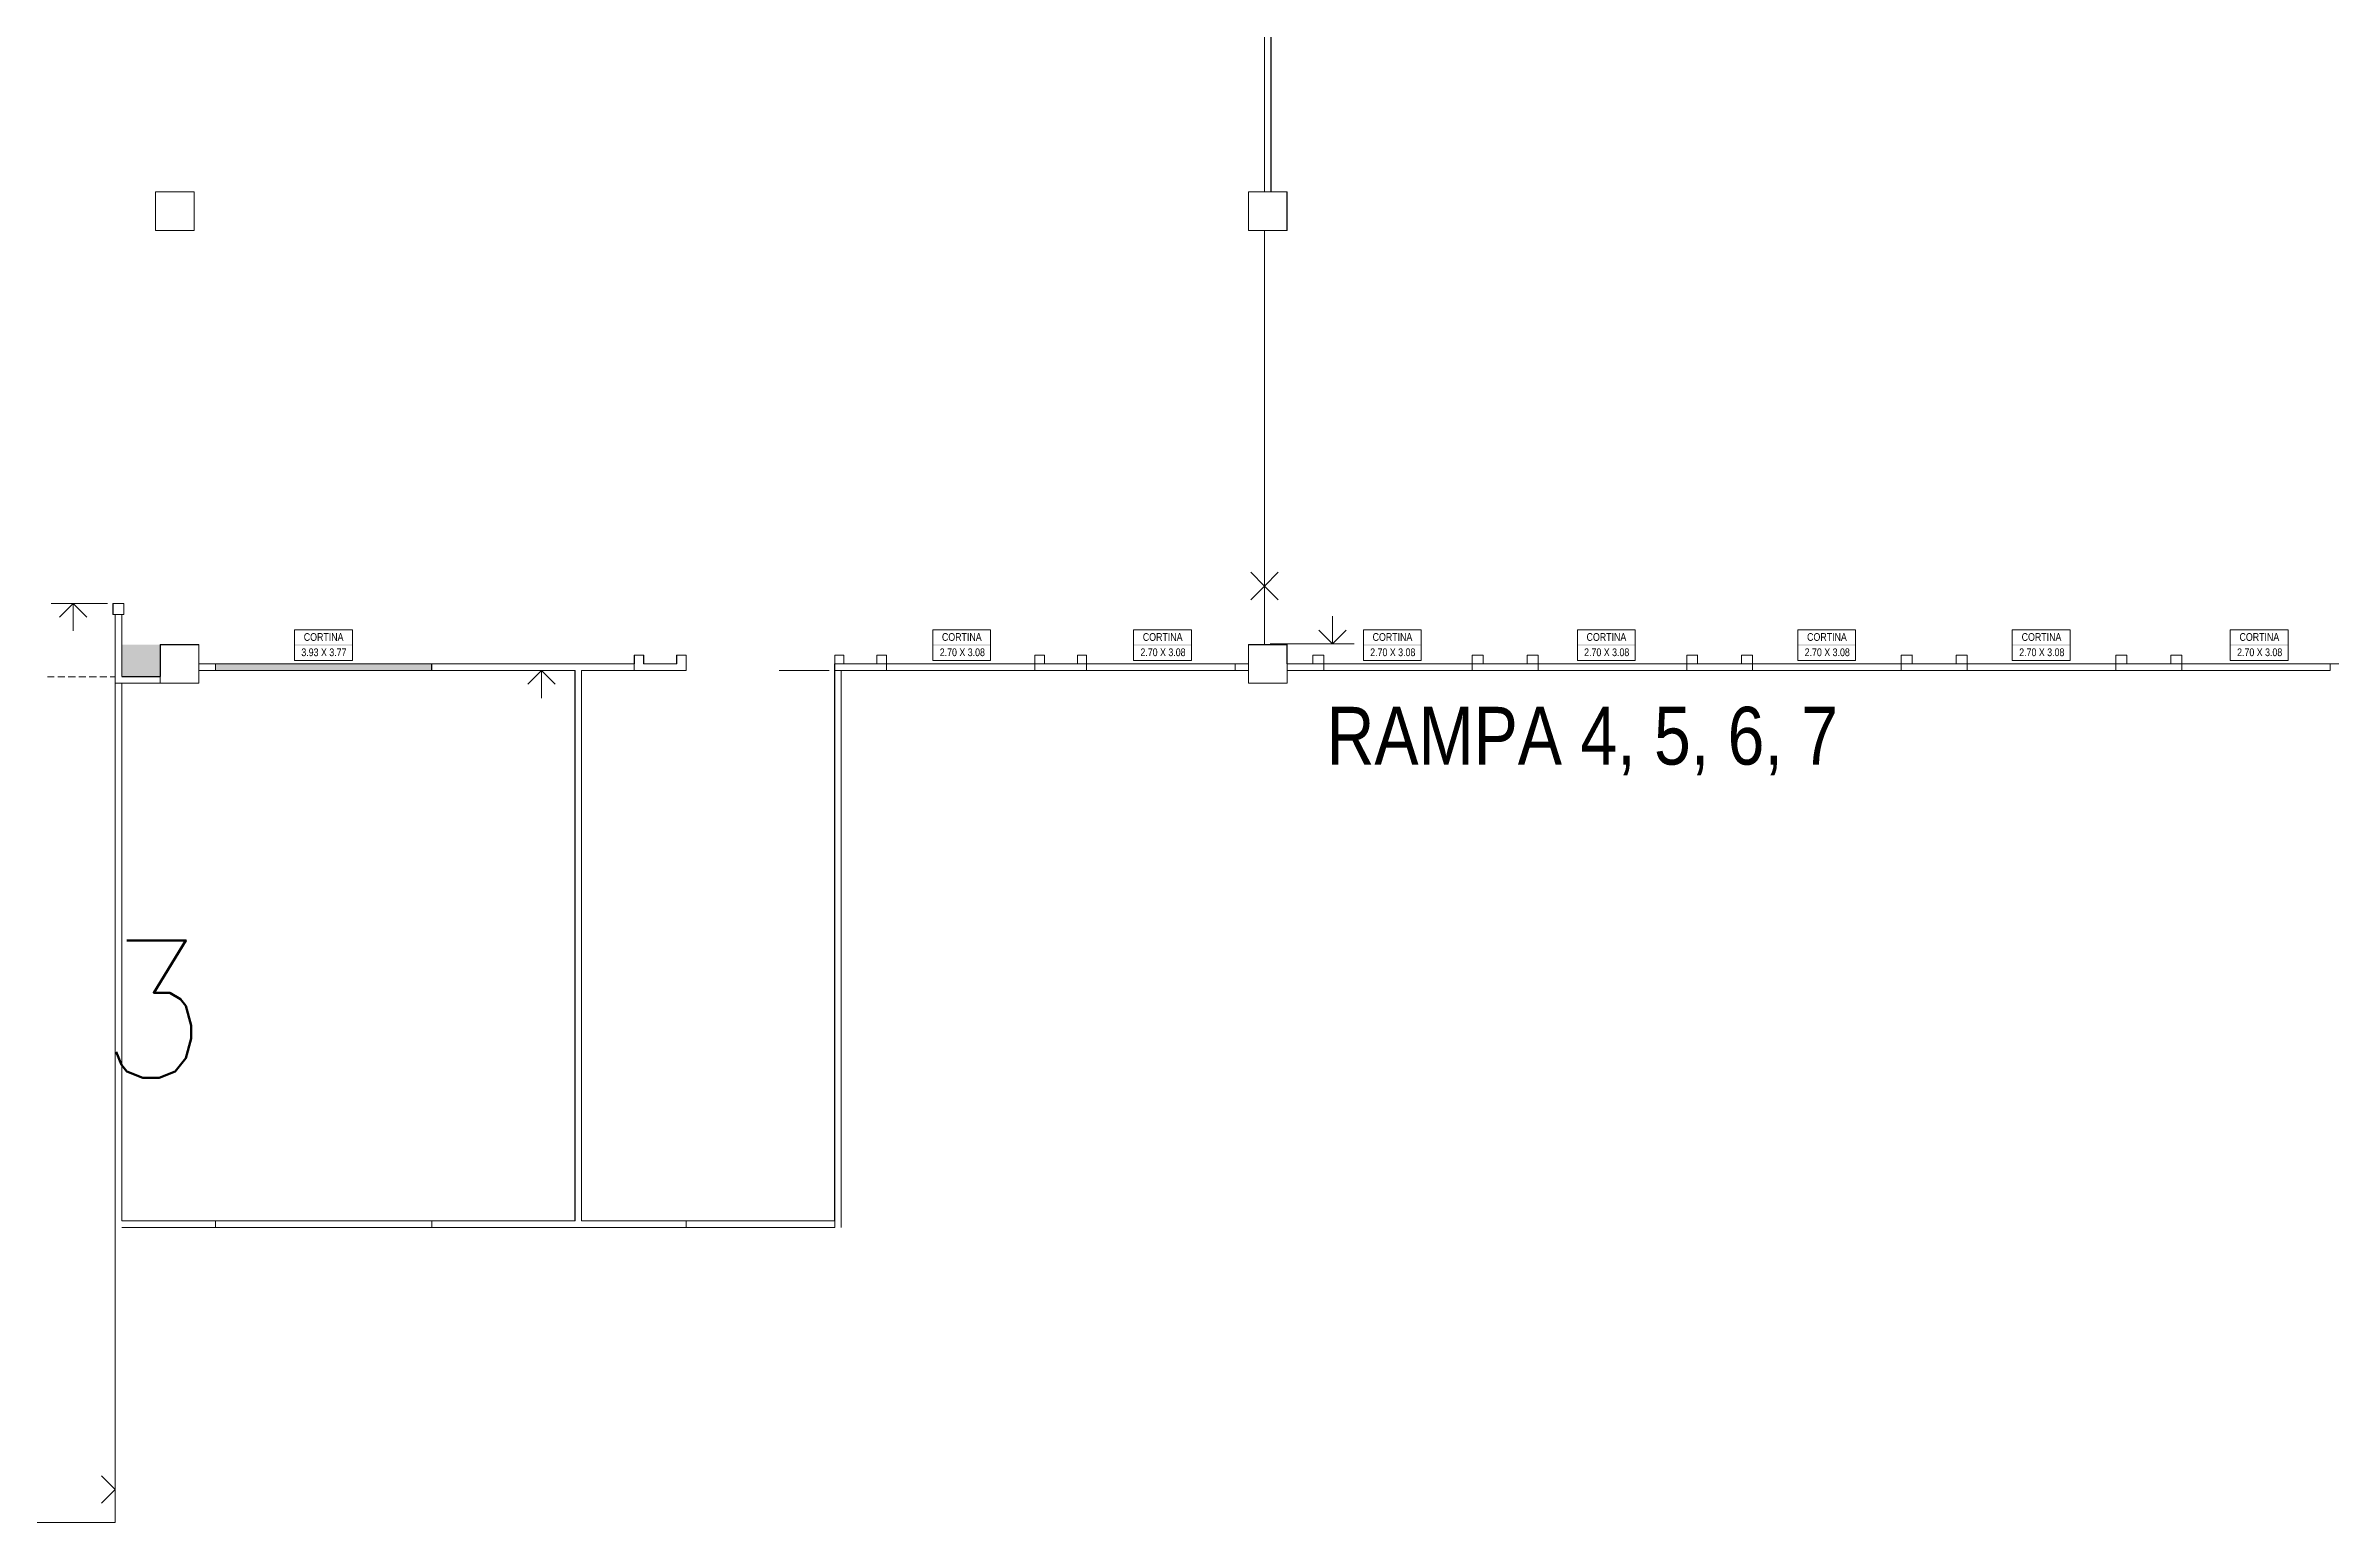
# Model space of a CAD drawing. Header units: millimetres. Extents: x -1039 to -616, y 378 to 719.
# Drawn here: x -839.52 to -792.42, y 403.25 to 433.69 of the extents above; entities that cross this region are included whole.
import ezdxf

# ---------------------------------------------------------------- set-up
doc = ezdxf.new("R2010")
doc.units = ezdxf.units.MM
doc.layers.get('0').update_dxf_attribs({"linetype": 'CONTINUOUS'})
for name, color, linetype, true_color in [('PDF_0', 8, 'CONTINUOUS', 0x767676), ('PDF_P-Cotas', 8, 'CONTINUOUS', 0x767676), ('PDF_P-Hatch TODO', 252, 'CONTINUOUS', 0x989898), ('PDF_P-Proyeccion', 252, 'CONTINUOUS', 0x989898)]:
    doc.layers.add(name, color=color, linetype=linetype, true_color=true_color)
for name, color, linetype in [('PDF_P-Carpinteria ALUM', 7, 'CONTINUOUS'), ('PDF_P-Columnas concreto', 7, 'CONTINUOUS'), ('PDF_P-Muros Acabados', 7, 'CONTINUOUS'), ('PDF_P-Texto', 7, 'CONTINUOUS'), ('PDF_Texto', 7, 'CONTINUOUS')]:
    doc.layers.add(name, color=color, linetype=linetype)
doc.styles.add('PDF Arial Narrow', font='PDF Arial Narrow')
doc.styles.get("Standard").update_dxf_attribs({"font": 'STANDARD'})

msp = doc.modelspace()

# ---------------------------------------------------------------- linework, layer by layer
at = {"layer": 'PDF_0', "lineweight": 0}
for points in [[(-814.677, 422.841), (-814.394, 422.554), (-814.677, 422.271)], [(-814.112, 422.271), (-814.394, 422.554), (-814.112, 422.841)], [(-839.235, 421.911), (-838.953, 422.194), (-838.67, 421.911)], [(-838.953, 422.194), (-838.953, 421.628)], [(-812.712, 421.646), (-812.995, 421.364), (-813.277, 421.646)], [(-812.995, 421.364), (-812.995, 421.934)], [(-829.578, 420.529), (-829.295, 420.812), (-829.013, 420.529)], [(-829.295, 420.812), (-829.295, 420.242)], [(-838.369, 404.21), (-838.086, 403.928), (-838.369, 403.645)]]:
    msp.add_lwpolyline(points, dxfattribs=at)
at = {"layer": 'PDF_P-Carpinteria ALUM', "lineweight": 5}
for points in [[(-836.021, 420.949), (-831.561, 420.949), (-831.561, 420.812), (-836.021, 420.812)], [(-822.187, 420.949), (-819.127, 420.949), (-819.127, 420.812), (-822.187, 420.812)], [(-818.06, 420.949), (-814.996, 420.949), (-814.996, 420.812), (-818.06, 420.812)], [(-813.172, 420.949), (-810.113, 420.949), (-810.113, 420.812), (-813.172, 420.812)], [(-808.754, 420.949), (-805.69, 420.949), (-805.69, 420.812), (-808.754, 420.812)], [(-804.331, 420.949), (-801.267, 420.949), (-801.267, 420.812), (-804.331, 420.812)], [(-799.908, 420.949), (-796.844, 420.949), (-796.844, 420.812), (-799.908, 420.812)], [(-795.485, 420.949), (-792.426, 420.949), (-792.426, 420.812), (-795.485, 420.812)], [(-836.021, 409.468), (-831.561, 409.468), (-831.561, 409.331), (-836.021, 409.331)], [(-826.318, 409.468), (-823.254, 409.468), (-823.254, 409.331), (-826.318, 409.331)]]:
    msp.add_lwpolyline(points, close=True, dxfattribs=at)
at = {"layer": 'PDF_P-Columnas concreto', "lineweight": 5}
for points in [[(-836.459, 429.886), (-837.252, 429.886), (-837.252, 430.679), (-836.459, 430.679)], [(-813.929, 429.886), (-814.723, 429.886), (-814.723, 430.679), (-813.929, 430.679)], [(-836.363, 420.552), (-837.156, 420.552), (-837.156, 421.345), (-836.363, 421.345)], [(-813.929, 420.552), (-814.723, 420.552), (-814.723, 421.345), (-813.929, 421.345)]]:
    msp.add_lwpolyline(points, close=True, dxfattribs=at)
at = {"layer": 'PDF_P-Cotas', "lineweight": 0}
msp.add_lwpolyline([(-814.394, 423.01), (-814.394, 421.478)], close=True, dxfattribs=at)
for points in [[(-838.246, 422.194), (-839.404, 422.194)], [(-814.28, 421.364), (-812.543, 421.364)], [(-828.721, 420.812), (-829.751, 420.812)], [(-823.368, 420.812), (-824.398, 420.812)], [(-837.95, 409.582), (-837.95, 410.981)], [(-828.607, 409.582), (-828.607, 410.981)], [(-828.475, 409.582), (-828.475, 410.981)], [(-823.254, 409.582), (-823.254, 410.981)], [(-828.721, 409.468), (-829.751, 409.468)], [(-823.368, 409.468), (-824.398, 409.468)], [(-838.086, 403.362), (-838.086, 404.379)]]:
    msp.add_lwpolyline(points, dxfattribs=at)
at = {"layer": 'PDF_P-Hatch TODO', "lineweight": 0}
for points in [[(-848.364, 403.25), (-838.084, 403.25), (-838.084, 421.968), (-838.13, 421.968), (-838.13, 422.196), (-837.904, 422.196), (-837.904, 421.968), (-837.95, 421.968), (-837.95, 420.687), (-837.154, 420.687), (-837.154, 421.343), (-836.36, 421.343), (-836.36, 420.947), (-836.021, 420.947), (-836.021, 420.81), (-836.36, 420.81), (-836.36, 420.55), (-837.95, 420.55), (-837.95, 409.465), (-828.609, 409.465), (-828.609, 420.81), (-831.564, 420.81), (-831.564, 420.947), (-827.383, 420.947), (-827.383, 421.129), (-827.191, 421.129), (-827.191, 420.947), (-826.512, 420.947), (-826.512, 421.129), (-826.318, 421.129), (-826.318, 420.81), (-828.472, 420.81), (-828.472, 409.465), (-823.256, 409.465), (-823.256, 420.947), (-814.725, 420.947), (-814.725, 421.343), (-814.397, 421.343), (-814.397, 429.883), (-814.725, 429.883), (-814.725, 430.679), (-814.397, 430.679), (-814.397, 441.059)], [(-814.26, 441.059), (-814.26, 430.679), (-813.932, 430.679), (-813.932, 429.883), (-814.397, 429.883), (-814.397, 421.343), (-813.932, 421.343), (-813.932, 420.947), (-791.813, 420.947), (-791.813, 421.343), (-791.181, 421.343), (-791.288, 429.883), (-791.913, 429.883), (-791.913, 430.679), (-791.252, 430.679), (-791.252, 441.059)]]:
    msp.add_lwpolyline(points, dxfattribs=at)
at = {"layer": 'PDF_P-Hatch TODO', "color": 212, "true_color": 0xdd00dd}
for points in [[(-837.156, 421.345), (-837.95, 421.345), (-837.156, 420.684)], [(-837.95, 421.345), (-837.156, 420.684), (-837.95, 420.684)], [(-831.561, 420.949), (-836.021, 420.949), (-831.561, 420.812)], [(-836.021, 420.949), (-831.561, 420.812), (-836.021, 420.812)]]:
    msp.add_solid(points, dxfattribs=at)
at = {"layer": 'PDF_P-Muros Acabados', "lineweight": 5}
for points in [[(-814.394, 487.442), (-814.394, 430.679)], [(-814.258, 487.442), (-814.258, 430.679)], [(-813.929, 420.949), (-813.4, 420.949), (-813.4, 421.127), (-813.172, 421.127), (-813.172, 420.812), (-813.929, 420.812)], [(-805.467, 421.127), (-805.467, 420.949), (-804.559, 420.949), (-804.559, 421.127), (-804.331, 421.127), (-804.331, 420.812), (-805.69, 420.812), (-805.69, 421.127), (-805.462, 421.127)], [(-801.044, 421.127), (-801.044, 420.949), (-800.136, 420.949), (-800.136, 421.127), (-799.908, 421.127), (-799.908, 420.812), (-801.267, 420.812), (-801.267, 421.127), (-801.039, 421.127)], [(-837.156, 420.684), (-837.95, 420.684)], [(-836.363, 420.949), (-836.021, 420.949), (-836.021, 420.812), (-836.363, 420.812)], [(-827.385, 420.812), (-828.475, 420.812), (-828.475, 409.468), (-826.318, 409.468), (-826.318, 409.331), (-831.561, 409.331), (-831.561, 409.468), (-828.607, 409.468), (-828.607, 420.812), (-831.561, 420.812), (-831.561, 420.949), (-827.385, 420.949)], [(-823.254, 420.812), (-823.254, 409.468)], [(-823.117, 420.812), (-823.117, 409.331)], [(-814.723, 420.812), (-814.996, 420.812), (-814.996, 420.949), (-814.723, 420.949)], [(-837.156, 420.552), (-838.086, 420.552)], [(-837.95, 409.331), (-836.021, 409.331), (-836.021, 409.468), (-837.95, 409.468)]]:
    msp.add_lwpolyline(points, dxfattribs=at)
for points in [[(-837.904, 422.194), (-838.132, 422.194), (-838.132, 421.97), (-837.904, 421.97)], [(-826.318, 420.812), (-826.318, 421.127), (-826.509, 421.127), (-826.509, 420.949), (-827.193, 420.949), (-827.193, 421.127), (-827.385, 421.127), (-827.385, 420.812)], [(-822.187, 420.812), (-822.187, 421.127), (-822.383, 421.127), (-822.383, 420.949), (-823.062, 420.949), (-823.062, 421.127), (-823.254, 421.127), (-823.254, 420.812)], [(-818.931, 421.127), (-819.127, 421.127), (-819.127, 420.812), (-818.06, 420.812), (-818.06, 421.127), (-818.252, 421.127), (-818.252, 420.949), (-818.931, 420.949)], [(-809.885, 420.949), (-808.977, 420.949), (-808.977, 421.127), (-808.754, 421.127), (-808.754, 420.812), (-810.113, 420.812), (-810.113, 421.127), (-809.885, 421.127)], [(-796.621, 420.949), (-795.713, 420.949), (-795.713, 421.127), (-795.485, 421.127), (-795.485, 420.812), (-796.844, 420.812), (-796.844, 421.127), (-796.621, 421.127)]]:
    msp.add_lwpolyline(points, close=True, dxfattribs=at)
at = {"layer": 'PDF_P-Proyeccion', "lineweight": 0}
for points in [[(-839.34, 420.684), (-839.482, 420.684)], [(-839.121, 420.684), (-839.267, 420.684)], [(-838.907, 420.684), (-839.053, 420.684)], [(-838.693, 420.684), (-838.834, 420.684)], [(-838.474, 420.684), (-838.62, 420.684)], [(-838.26, 420.684), (-838.401, 420.684)], [(-838.086, 420.684), (-838.187, 420.684)]]:
    msp.add_lwpolyline(points, dxfattribs=at)
at = {"layer": 'PDF_P-Texto', "lineweight": 0}
for points in [[(-834.386, 421.653), (-833.196, 421.653), (-833.196, 421.019), (-834.386, 421.019)], [(-821.232, 421.653), (-820.041, 421.653), (-820.041, 421.019), (-821.232, 421.019)], [(-817.091, 421.653), (-815.901, 421.653), (-815.901, 421.019), (-817.091, 421.019)], [(-812.356, 421.653), (-811.164, 421.653), (-811.164, 421.019), (-812.356, 421.019)], [(-807.945, 421.653), (-806.755, 421.653), (-806.755, 421.019), (-807.945, 421.019)], [(-803.399, 421.653), (-802.209, 421.653), (-802.209, 421.019), (-803.399, 421.019)], [(-798.98, 421.653), (-797.788, 421.653), (-797.788, 421.019), (-798.98, 421.019)], [(-794.485, 421.653), (-793.295, 421.653), (-793.295, 421.019), (-794.485, 421.019)]]:
    msp.add_lwpolyline(points, close=True, dxfattribs=at)
at = {"layer": 'PDF_P-Texto'}
for points in [[(-833.198, 421.323), (-833.198, 421.35), (-834.388, 421.323)], [(-833.198, 421.35), (-834.388, 421.323), (-834.388, 421.35)], [(-820.039, 421.323), (-820.039, 421.35), (-821.229, 421.323)], [(-820.039, 421.35), (-821.229, 421.323), (-821.229, 421.35)], [(-815.904, 421.323), (-815.904, 421.35), (-817.094, 421.323)], [(-815.904, 421.35), (-817.094, 421.323), (-817.094, 421.35)], [(-811.166, 421.323), (-811.166, 421.35), (-812.356, 421.323)], [(-811.166, 421.35), (-812.356, 421.323), (-812.356, 421.35)], [(-806.757, 421.323), (-806.757, 421.35), (-807.947, 421.323)], [(-806.757, 421.35), (-807.947, 421.323), (-807.947, 421.35)], [(-802.206, 421.323), (-802.206, 421.35), (-803.401, 421.323)], [(-802.206, 421.35), (-803.401, 421.323), (-803.401, 421.35)], [(-797.788, 421.323), (-797.788, 421.35), (-798.978, 421.323)], [(-797.788, 421.35), (-798.978, 421.323), (-798.978, 421.35)], [(-793.292, 421.323), (-793.292, 421.35), (-794.482, 421.323)], [(-793.292, 421.35), (-794.482, 421.323), (-794.482, 421.35)]]:
    msp.add_solid(points, dxfattribs=at)

# ---------------------------------------------------------------- texts
at = {"insert": (-838.399, 415.249), "char_height": 2.8361, "width": 8.666, "attachment_point": 1}
msp.add_mtext('\\c0;3', dxfattribs=at)
at = {"layer": 'PDF_Texto', "attachment_point": 4, "style": 'PDF Arial Narrow'}
for s, insert, char_height, width in [('CORTINA', (-834.198, 421.502), 0.1588, 0.84705), ('CORTINA', (-821.043, 421.502), 0.1588, 0.84705), ('CORTINA', (-816.902, 421.502), 0.1588, 0.84705), ('CORTINA', (-812.165, 421.502), 0.1588, 0.84705), ('CORTINA', (-807.755, 421.502), 0.1588, 0.84705), ('CORTINA', (-803.209, 421.502), 0.1588, 0.84705), ('CORTINA', (-798.786, 421.502), 0.1588, 0.84705), ('CORTINA', (-794.295, 421.502), 0.1588, 0.84705), ('3.93 X 3.77', (-834.248, 421.187), 0.15882, 1.19116), ('2.70 X 3.08', (-821.088, 421.187), 0.15882, 1.19116), ('2.70 X 3.08', (-816.952, 421.187), 0.15882, 1.19116), ('2.70 X 3.08', (-812.215, 421.187), 0.15882, 1.19116), ('2.70 X 3.08', (-807.805, 421.187), 0.15882, 1.19116), ('2.70 X 3.08', (-803.259, 421.187), 0.15882, 1.19116), ('2.70 X 3.08', (-798.836, 421.187), 0.15882, 1.19116), ('2.70 X 3.08', (-794.345, 421.187), 0.15882, 1.19116), ('RAMPA 4, 5, 6, 7', (-813.113, 419.357), 1.19116, 14.09543)]:
    msp.add_mtext(s, dxfattribs=dict(at, insert=insert, char_height=char_height, width=width))

doc.saveas('drawing.dxf')
